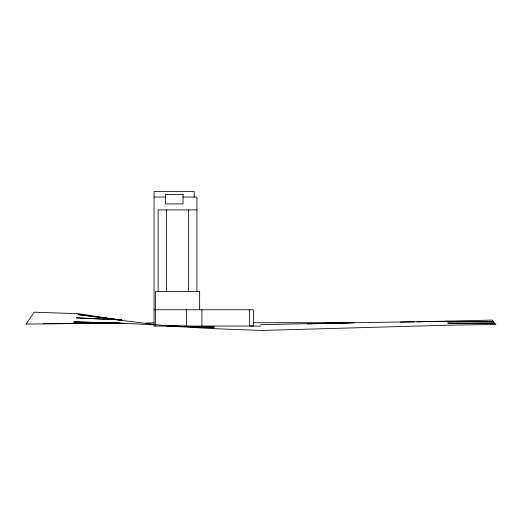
<?xml version="1.0" encoding="UTF-8"?>
<svg xmlns="http://www.w3.org/2000/svg" width="522" height="522" viewBox="0 0 522 522"><rect width="100%" height="100%" fill="white"/><g stroke="black" fill="none" stroke-linecap="round" stroke-linejoin="round"><path stroke-width="0.78" d="M73.165 323.594L26.1 324.084L26.237 323.614M26.1 324.084L34.178 312.182L78.92 313.742L122.226 320.488L167.373 326.022L214.131 328.671L261.502 330.459L449.331 325.16L495.9 324.482L494.843 323.366L447.817 323.066L494.843 323.366M307.367 323.947L353.89 322.674L307.21 323.784M354.027 322.687L260.543 324.658M400.465 322.009L446.754 321.343L493.616 321.93L494.719 323.372M414.566 321.846L353.498 322.707L253.705 322.72M417 321.813L492.285 320.09L493.616 321.93L446.63 321.363M123.949 323.248L43.156 323.647M145.775 322.981L153.859 322.883M89.849 322.563L73.7 322.72L120.373 323.131L110.657 322.864M154.055 197.042L166.1 197.042M182.968 197.042L196.931 197.042L196.931 291.406M196.931 209.883L158.127 209.883L158.127 291.406M154.055 309.755L253.438 309.755L253.438 326.067L154.055 326.067L154.055 191.541L194.21 191.541L194.21 197.042M250.286 325.989L260.817 326.152M109.039 322.818L74.241 321.852L120.478 323.209L154.636 324.854M184.051 326.224L214.04 327.098L167.157 325.774L214.098 327.757M104.733 319.144L76.356 317.852L121.848 320.032L77.987 314.629L121.946 320.149M106.351 319.216L121.756 319.921M249.555 309.755L249.555 326.067M201.916 309.755L201.916 326.067M199.645 309.755L199.645 291.406L155.412 291.406L155.412 326.067M188.442 209.883L188.442 291.406M186.367 309.755L186.367 326.067M166.616 209.883L166.616 291.406M183.033 194.386L165.461 194.386L165.461 203.913L183.033 203.913L183.033 194.386"/></g></svg>
